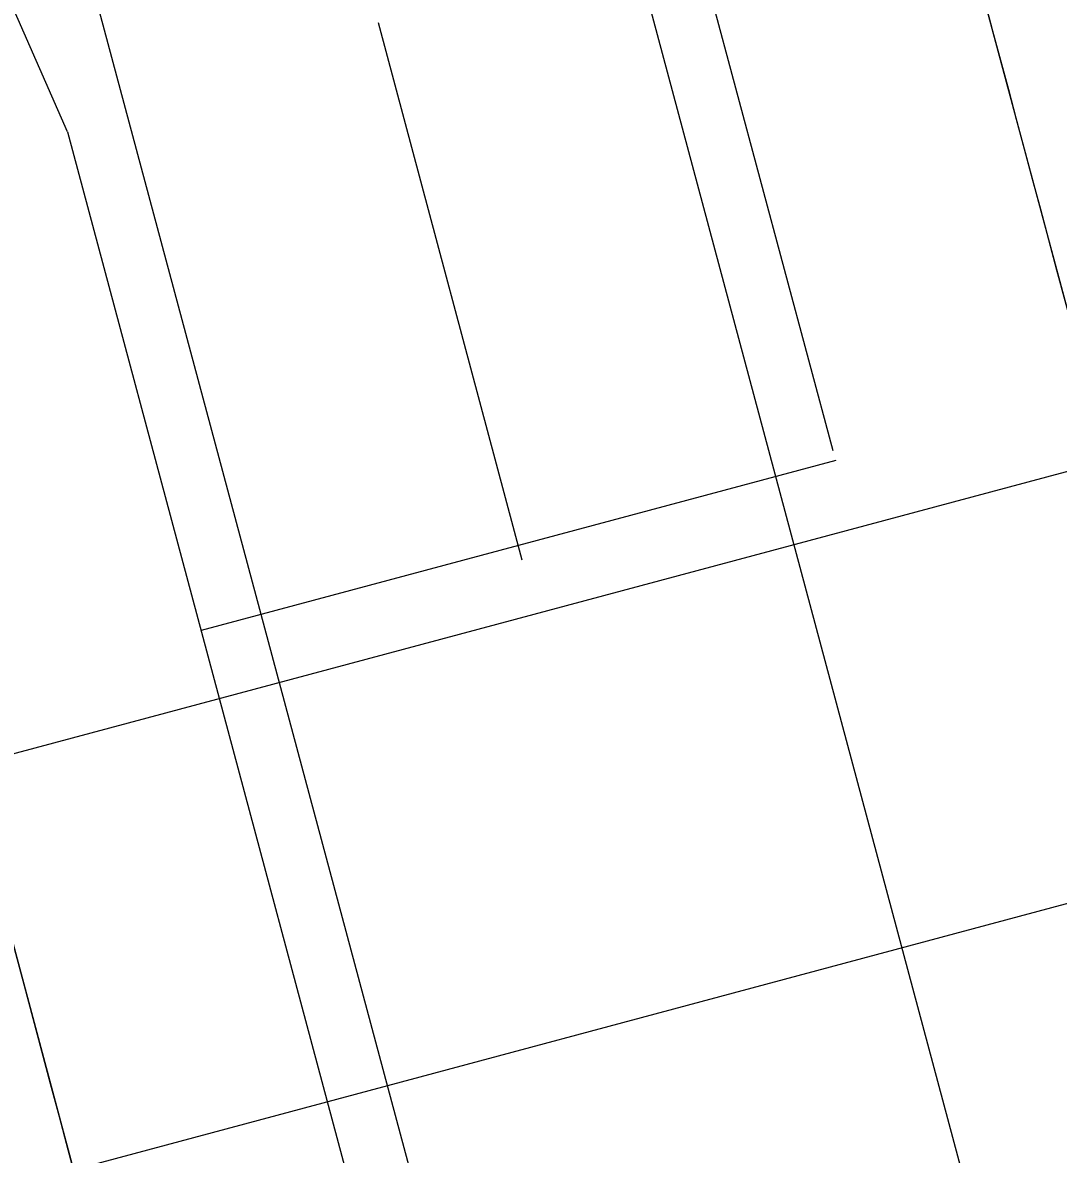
# Model space of a CAD drawing. Header units: millimetres. Extents: x 861 to 27901, y 673 to 17923.
# Drawn here: x 11798.09 to 11810.59, y 6146.64 to 6160.3 of the extents above; entities that cross this region are included whole.
import ezdxf

# ---------------------------------------------------------------- set-up
doc = ezdxf.new("R2010")
doc.units = ezdxf.units.MM
doc.header["$LTSCALE"] = 33.3
doc.linetypes.add('HIDDEN', pattern=[1.905, 1.27, -0.635])
doc.layers.add('CAPA_1', color=7, linetype='Continuous')
doc.styles.add('SLDTEXTSTYLE0', font='TXT', dxfattribs={"width": 0.75})
doc.dimstyles.new('SLDDIMSTYLE0', dxfattribs={"dimtxt": 66.6, "dimasz": 66.6, "dimexe": 0, "dimexo": 0.0625, "dimgap": 16.65, "dimtad": 2, "dimdec": 0, "dimlfac": 1.261261, "dimrnd": 1e-09, "dimzin": 12, "dimdsep": 46, "dimtxsty": 'SLDTEXTSTYLE0', "dimsah": 1, "dimcen": 0.09, "dimadec": 0, "dimazin": 3, "dimtfac": 1, "dimtdec": 0, "dimtofl": 0, "dimtmove": 0, "dimatfit": 3, "dimfxl": 1, "dimfrac": 2, "dimtolj": 1, "dimtzin": 12, "dimarcsym": 0})

# ---------------------------------------------------------------- blocks, each defined once
blk = doc.blocks.new('_D_13')
at = {"layer": 'CAPA_1', "transparency": 16777216}
for p, q in [((9823.174, 6912.246), (14695.32, 6912.246)), ((14662.02, 6912.246), (14662.02, 5357.984)), ((14240.181, 5357.984), (14695.32, 5357.984))]:
    blk.add_line(p, q, dxfattribs=at)
for points in [[(14662.02, 6912.246), (14651.774, 6845.646), (14672.266, 6845.646)], [(14662.02, 5357.984), (14672.266, 5424.584), (14651.774, 5424.584)]]:
    blk.add_solid(points, dxfattribs=at)
at = {"layer": 'CAPA_1', "transparency": 16777216, "insert": (14576.168, 6036.695), "char_height": 66.6, "attachment_point": 1, "rotation": 90, "style": 'SLDTEXTSTYLE0'}
blk.add_mtext('1960', dxfattribs=at)

msp = doc.modelspace()

# ---------------------------------------------------------------- linework, layer by layer
at = {"color": 1, "linetype": 'HIDDEN', "lineweight": 18}
for p, q in [((11803.99, 6181.876), (11832.719, 6074.658)), ((11829.089, 6073.064), (11800.05, 6181.441)), ((11793.835, 6179.775), (11822.874, 6071.399)), ((11930.398, 6178.809), (11781.059, 6138.794)), ((11790.205, 6178.182), (11818.934, 6070.964)), ((11798.633, 6158.982), (11790.205, 6178.182)), ((11824.291, 6093.858), (11806.291, 6161.034)), ((11820.54, 6092.54), (11802.384, 6160.299)), ((11825.739, 6158.913), (11775.193, 6145.369)), ((11798.633, 6158.982), (11816.633, 6091.805)), ((11807.904, 6155.016), (11800.245, 6152.964)), ((11827.042, 6154.05), (11776.496, 6140.506))]:
    msp.add_line(p, q, dxfattribs=at)
at = {"color": 7, "linetype": 'Continuous', "lineweight": 25}
msp.add_open_spline([(11807.62, 6183.469), (11807.644, 6183.38), (11807.692, 6183.201), (11808.078, 6181.761), (11808.686, 6179.49), (11809.53, 6176.343), (11810.588, 6172.394), (11811.844, 6167.707), (11813.276, 6162.363), (11814.859, 6156.452), (11816.568, 6150.077), (11818.371, 6143.346), (11820.239, 6136.374), (11821.506, 6131.645), (11822.14, 6129.281)], degree=3, dxfattribs=at)
at = {"color": 1, "linetype": 'HIDDEN', "lineweight": 18}
for points in [[(11803.99, 6181.876), (11804.014, 6181.787), (11804.061, 6181.61), (11804.443, 6180.186), (11805.045, 6177.939), (11805.879, 6174.825), (11806.926, 6170.919), (11808.168, 6166.282), (11809.585, 6160.995), (11811.152, 6155.148), (11812.842, 6148.841), (11814.626, 6142.181), (11816.474, 6135.284), (11817.728, 6130.606), (11818.355, 6128.267)], [(11804.57, 6124.573), (11803.943, 6126.912), (11802.689, 6131.59), (11800.841, 6138.488), (11799.057, 6145.147), (11797.367, 6151.454), (11795.8, 6157.301), (11794.383, 6162.589), (11793.141, 6167.226), (11792.094, 6171.132), (11791.26, 6174.246), (11790.658, 6176.492), (11790.276, 6177.916), (11790.229, 6178.093), (11790.205, 6178.182)], [(11786.265, 6177.747), (11786.289, 6177.657), (11786.337, 6177.478), (11786.722, 6176.039), (11787.331, 6173.768), (11788.174, 6170.62), (11789.232, 6166.672), (11790.488, 6161.985), (11791.92, 6156.641), (11793.504, 6150.73), (11795.212, 6144.355), (11797.016, 6137.624), (11798.884, 6130.652), (11800.151, 6125.923), (11800.784, 6123.559)], [(11801.506, 6123.752), (11801.114, 6125.218), (11800.328, 6128.149), (11799.17, 6132.47), (11798.052, 6136.643), (11796.993, 6140.594), (11796.012, 6144.258), (11795.124, 6147.571), (11794.346, 6150.476), (11793.69, 6152.923), (11793.167, 6154.874), (11792.79, 6156.282), (11792.551, 6157.174), (11792.521, 6157.285), (11792.506, 6157.341)]]:
    msp.add_open_spline(points, degree=3, dxfattribs=at)

# ---------------------------------------------------------------- dimensions: what is measured, and where the dimension line sits
at = {"layer": 'CAPA_1'}
dim = msp.add_linear_dim(base=(14662.02, 5357.984), p1=(9780.883, 6912.246), p2=(14197.89, 5357.984), angle=90, dimstyle='SLDDIMSTYLE0', dxfattribs=at)
dim.commit()
dim.dimension.update_dxf_attribs({"geometry": '_D_13', "text_midpoint": (14662.02, 6135.115), "dimtype": 160})

doc.saveas('drawing.dxf')
